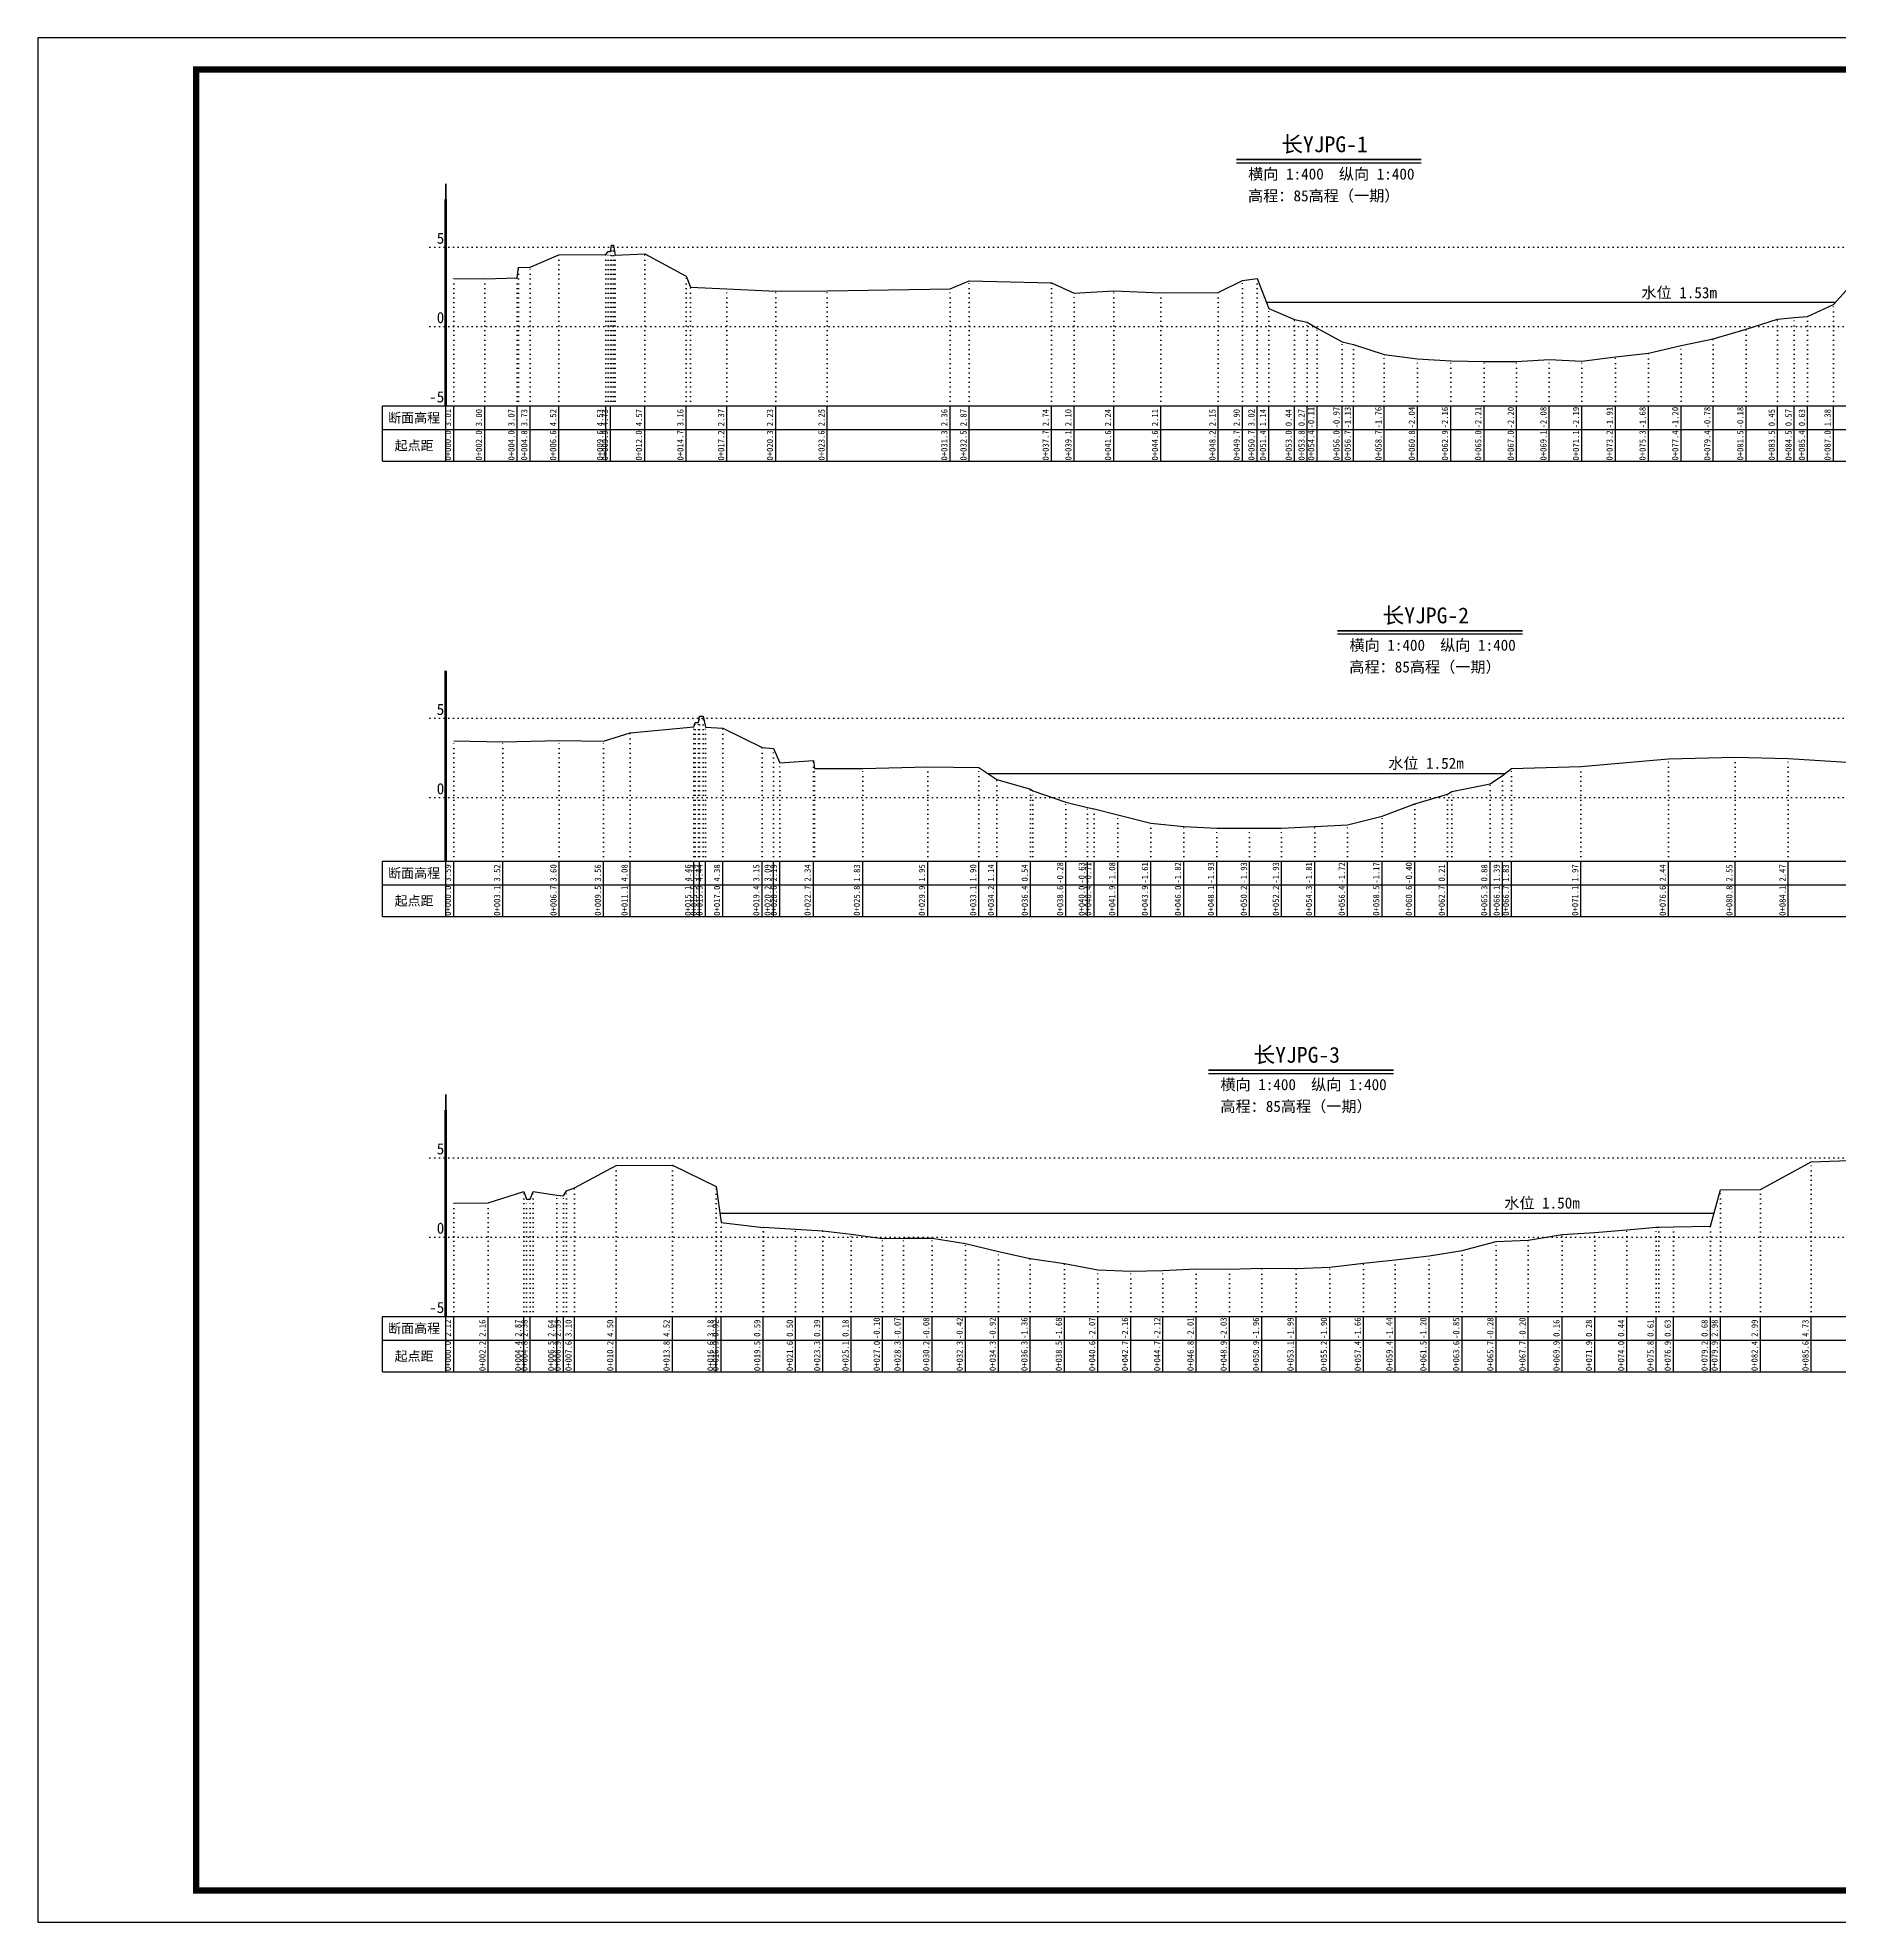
# Model space of a CAD drawing. Header units: millimetres. Extents: x 519117 to 522827, y 3371934 to 3372231.
# Drawn here: x 519116.5 to 519400.5, y 3371934.1 to 3372231.1 of the extents above; entities that cross this region are included whole.
import ezdxf
from ezdxf.enums import TextEntityAlignment as Align

# ---------------------------------------------------------------- set-up
doc = ezdxf.new("R2010")
doc.units = ezdxf.units.MM
doc.header["$LTSCALE"] = 0.4
doc.header["$MEASUREMENT"] = 0
doc.linetypes.add('X4', pattern=[1.6, 0, -1.6])
for name, color, linetype in [('DMX', 1, 'Continuous'), ('zdm1', 5, 'Continuous'), ('ZDMT5', 3, 'Continuous'), ('图框', 7, 'Continuous'), ('断面名称', 5, 'Continuous'), ('比例尺', 3, 'Continuous'), ('水位', 4, 'Continuous')]:
    doc.layers.add(name, color=color, linetype=linetype)
doc.styles.add('HDM', font='仿宋_GB2312.ttf')

msp = doc.modelspace()

# ---------------------------------------------------------------- linework, layer by layer
at = {"layer": 'DMX', "linetype": 'Continuous', "flags": 128}
for points in [[(519182.11, 3372193.09), (519186.98, 3372193.06), (519192.11, 3372193.24), (519192.33, 3372194.84), (519194.13, 3372194.89), (519198.68, 3372196.86), (519206.08, 3372196.89), (519206.43, 3372197.39), (519206.83, 3372197.39), (519206.98, 3372198.36), (519207.28, 3372198.38), (519207.53, 3372196.79), (519212.21, 3372196.99), (519218.73, 3372193.46), (519219.41, 3372191.76), (519225.16, 3372191.48), (519232.86, 3372191.13), (519240.98, 3372191.18), (519260.33, 3372191.46), (519263.36, 3372192.73), (519276.31, 3372192.41), (519279.88, 3372190.81), (519286.13, 3372191.16), (519293.53, 3372190.83), (519302.58, 3372190.93), (519306.41, 3372192.81), (519308.73, 3372193.11), (519310.56, 3372188.41), (519314.61, 3372186.66), (519316.63, 3372186.23), (519318.16, 3372185.28), (519322.13, 3372183.13), (519323.91, 3372182.73), (519328.76, 3372181.16), (519334.01, 3372180.46), (519339.23, 3372180.16), (519344.48, 3372180.03), (519349.61, 3372180.06), (519354.76, 3372180.36), (519359.88, 3372180.08), (519365.18, 3372180.78), (519370.38, 3372181.36), (519375.53, 3372182.56), (519380.58, 3372183.61), (519385.78, 3372185.11), (519390.73, 3372186.68), (519393.38, 3372186.98), (519395.48, 3372187.13), (519399.53, 3372189.01), (519403.53, 3372193.41)], [(519182.11, 3372120.28), (519189.86, 3372120.11), (519198.73, 3372120.31), (519205.73, 3372120.21), (519209.93, 3372121.51), (519219.93, 3372122.45), (519220.13, 3372123.15), (519220.68, 3372123.13), (519220.86, 3372124.15), (519221.43, 3372124.15), (519221.76, 3372122.4), (519224.51, 3372122.25), (519230.71, 3372119.18), (519232.48, 3372119.03), (519233.48, 3372116.78), (519238.78, 3372117.15), (519238.96, 3372115.88), (519246.56, 3372115.88), (519256.81, 3372116.18), (519264.88, 3372116.05), (519267.68, 3372114.15), (519273.01, 3372112.65), (519273.38, 3372112.35), (519278.58, 3372110.6), (519281.98, 3372109.73), (519283.01, 3372109.53), (519286.78, 3372108.6), (519291.96, 3372107.28), (519297.16, 3372106.75), (519302.36, 3372106.48), (519307.53, 3372106.48), (519312.58, 3372106.48), (519317.81, 3372106.78), (519322.98, 3372107), (519328.41, 3372108.38), (519333.56, 3372110.3), (519338.73, 3372111.83), (519339.43, 3372112.25), (519345.43, 3372113.5), (519347.38, 3372114.78), (519348.83, 3372115.88), (519359.76, 3372116.23), (519373.56, 3372117.4), (519384.06, 3372117.68), (519392.43, 3372117.48), (519402.48, 3372116.85)], [(519182.11, 3372047.37), (519187.53, 3372047.47), (519193.16, 3372049.25), (519193.58, 3372048), (519194.16, 3372048.02), (519194.63, 3372049.25), (519198.36, 3372048.67), (519199.38, 3372048.55), (519199.86, 3372049.35), (519201.11, 3372049.82), (519207.68, 3372053.32), (519216.56, 3372053.37), (519223.48, 3372050.02), (519224.26, 3372044.37), (519230.86, 3372043.55), (519230.93, 3372043.62), (519235.98, 3372043.32), (519240.28, 3372043.05), (519244.76, 3372042.52), (519249.68, 3372041.82), (519252.96, 3372041.9), (519257.48, 3372041.87), (519262.76, 3372041.02), (519267.96, 3372039.77), (519272.96, 3372038.67), (519278.38, 3372037.87), (519283.63, 3372036.9), (519288.81, 3372036.67), (519293.88, 3372036.77), (519299.13, 3372037.05), (519304.36, 3372037), (519309.46, 3372037.17), (519314.88, 3372037.1), (519320.16, 3372037.32), (519325.48, 3372037.92), (519330.48, 3372038.47), (519335.83, 3372039.07), (519341.01, 3372039.95), (519346.38, 3372041.37), (519351.46, 3372041.57), (519356.81, 3372042.47), (519361.93, 3372042.77), (519367.01, 3372043.17), (519371.63, 3372043.6), (519372.03, 3372043.62), (519374.33, 3372043.65), (519380.16, 3372043.77), (519381.73, 3372049.52), (519388.03, 3372049.55), (519396.06, 3372053.89), (519403.43, 3372054.17)]]:
    msp.add_lwpolyline(points, dxfattribs=at)
at = {"layer": 'zdm1', "linetype": 'Continuous'}
for p, q in [((519180.73, 3372173.06), (519180.73, 3372205.56)), ((519180.98, 3372173.06), (519180.98, 3372205.56)), ((519170.86, 3372164.31), (519170.86, 3372173.06)), ((519170.86, 3372173.06), (519182.11, 3372173.06)), ((519180.86, 3372164.31), (519180.86, 3372173.06)), ((519182.11, 3372173.06), (519459.16, 3372173.06)), ((519170.86, 3372169.31), (519459.16, 3372169.31)), ((519170.86, 3372164.31), (519459.16, 3372164.31)), ((519180.73, 3372101.31), (519180.73, 3372131.31)), ((519180.98, 3372101.31), (519180.98, 3372131.31)), ((519170.86, 3372092.56), (519170.86, 3372101.31)), ((519170.86, 3372101.31), (519182.11, 3372101.31)), ((519180.86, 3372092.56), (519180.86, 3372101.31)), ((519182.11, 3372101.31), (519491.08, 3372101.31)), ((519170.86, 3372097.56), (519491.08, 3372097.56)), ((519170.86, 3372092.56), (519491.08, 3372092.56)), ((519180.73, 3372029.56), (519180.73, 3372062.06)), ((519180.98, 3372029.56), (519180.98, 3372062.06)), ((519170.86, 3372020.81), (519170.86, 3372029.56)), ((519170.86, 3372029.56), (519182.11, 3372029.56)), ((519180.86, 3372020.81), (519180.86, 3372029.56)), ((519182.11, 3372029.56), (519450.41, 3372029.56)), ((519170.86, 3372025.81), (519450.41, 3372025.81)), ((519170.86, 3372020.81), (519450.41, 3372020.81))]:
    msp.add_line(p, q, dxfattribs=at)
at = {"layer": 'zdm1', "linetype": 'X4'}
for p, q in [((519178.36, 3372198.06), (519461.66, 3372198.06)), ((519178.36, 3372185.56), (519461.66, 3372185.56)), ((519178.36, 3372173.06), (519461.66, 3372173.06)), ((519178.36, 3372123.81), (519493.58, 3372123.81)), ((519178.36, 3372111.31), (519493.58, 3372111.31)), ((519178.36, 3372054.56), (519452.91, 3372054.56)), ((519178.36, 3372042.06), (519452.91, 3372042.06)), ((519178.36, 3372029.56), (519452.91, 3372029.56))]:
    msp.add_line(p, q, dxfattribs=at)
at = {"layer": 'zdm1', "linetype": 'Continuous', "flags": 128}
for points in [[(519180.86, 3372205.56, 0.25, 0.25, 0), (519180.86, 3372208.06, 0.25, 0.25, 0)], [(519180.86, 3372200.56, 0.25, 0.25, 0), (519180.86, 3372203.06, 0.25, 0.25, 0)], [(519180.86, 3372195.56, 0.25, 0.25, 0), (519180.86, 3372198.06, 0.25, 0.25, 0)], [(519180.86, 3372190.56, 0.25, 0.25, 0), (519180.86, 3372193.06, 0.25, 0.25, 0)], [(519180.86, 3372185.56, 0.25, 0.25, 0), (519180.86, 3372188.06, 0.25, 0.25, 0)], [(519180.86, 3372180.56, 0.25, 0.25, 0), (519180.86, 3372183.06, 0.25, 0.25, 0)], [(519180.86, 3372175.56, 0.25, 0.25, 0), (519180.86, 3372178.06, 0.25, 0.25, 0)], [(519180.86, 3372128.81, 0.25, 0.25, 0), (519180.86, 3372131.31, 0.25, 0.25, 0)], [(519180.86, 3372123.81, 0.25, 0.25, 0), (519180.86, 3372126.31, 0.25, 0.25, 0)], [(519180.86, 3372118.81, 0.25, 0.25, 0), (519180.86, 3372121.31, 0.25, 0.25, 0)], [(519180.86, 3372113.81, 0.25, 0.25, 0), (519180.86, 3372116.31, 0.25, 0.25, 0)], [(519180.86, 3372108.81, 0.25, 0.25, 0), (519180.86, 3372111.31, 0.25, 0.25, 0)], [(519180.86, 3372103.81, 0.25, 0.25, 0), (519180.86, 3372106.31, 0.25, 0.25, 0)], [(519180.86, 3372062.06, 0.25, 0.25, 0), (519180.86, 3372064.56, 0.25, 0.25, 0)], [(519180.86, 3372057.06, 0.25, 0.25, 0), (519180.86, 3372059.56, 0.25, 0.25, 0)], [(519180.86, 3372052.06, 0.25, 0.25, 0), (519180.86, 3372054.56, 0.25, 0.25, 0)], [(519180.86, 3372047.06, 0.25, 0.25, 0), (519180.86, 3372049.56, 0.25, 0.25, 0)], [(519180.86, 3372042.06, 0.25, 0.25, 0), (519180.86, 3372044.56, 0.25, 0.25, 0)], [(519180.86, 3372037.06, 0.25, 0.25, 0), (519180.86, 3372039.56, 0.25, 0.25, 0)], [(519180.86, 3372032.06, 0.25, 0.25, 0), (519180.86, 3372034.56, 0.25, 0.25, 0)]]:
    msp.add_lwpolyline(points, format="xyseb", dxfattribs=at)
at = {"layer": 'ZDMT5', "linetype": 'X4'}
for p, q in [((519206.98, 3372173.06), (519206.98, 3372198.36)), ((519207.28, 3372173.06), (519207.28, 3372198.38)), ((519192.33, 3372173.06), (519192.33, 3372194.84)), ((519194.13, 3372173.06), (519194.13, 3372194.89)), ((519198.68, 3372173.06), (519198.68, 3372196.86)), ((519206.08, 3372173.06), (519206.08, 3372196.89)), ((519206.43, 3372173.06), (519206.43, 3372197.39)), ((519206.83, 3372173.06), (519206.83, 3372197.39)), ((519207.53, 3372173.06), (519207.53, 3372196.79)), ((519212.21, 3372173.06), (519212.21, 3372196.99)), ((519182.11, 3372173.06), (519182.11, 3372193.09)), ((519186.98, 3372173.06), (519186.98, 3372193.06)), ((519192.11, 3372173.06), (519192.11, 3372193.24)), ((519218.73, 3372173.06), (519218.73, 3372193.46)), ((519219.41, 3372173.06), (519219.41, 3372191.76)), ((519225.16, 3372173.06), (519225.16, 3372191.48)), ((519263.36, 3372173.06), (519263.36, 3372192.73)), ((519276.31, 3372173.06), (519276.31, 3372192.41)), ((519306.41, 3372173.06), (519306.41, 3372192.81)), ((519308.73, 3372173.06), (519308.73, 3372193.11)), ((519232.86, 3372173.06), (519232.86, 3372191.13)), ((519240.98, 3372173.06), (519240.98, 3372191.18)), ((519260.33, 3372173.06), (519260.33, 3372191.46)), ((519279.88, 3372173.06), (519279.88, 3372190.81)), ((519286.13, 3372173.06), (519286.13, 3372191.16)), ((519293.53, 3372173.06), (519293.53, 3372190.83)), ((519302.58, 3372173.06), (519302.58, 3372190.93)), ((519399.53, 3372173.06), (519399.53, 3372189.01)), ((519310.56, 3372173.06), (519310.56, 3372188.41)), ((519314.61, 3372173.06), (519314.61, 3372186.66)), ((519316.63, 3372173.06), (519316.63, 3372186.23)), ((519390.73, 3372173.06), (519390.73, 3372186.68)), ((519393.38, 3372173.06), (519393.38, 3372186.98)), ((519395.48, 3372173.06), (519395.48, 3372187.13)), ((519318.16, 3372173.06), (519318.16, 3372185.28)), ((519322.13, 3372173.06), (519322.13, 3372183.13)), ((519323.91, 3372173.06), (519323.91, 3372182.73)), ((519375.53, 3372173.06), (519375.53, 3372182.56)), ((519380.58, 3372173.06), (519380.58, 3372183.61)), ((519385.78, 3372173.06), (519385.78, 3372185.11)), ((519328.76, 3372173.06), (519328.76, 3372181.16)), ((519334.01, 3372173.06), (519334.01, 3372180.46)), ((519339.23, 3372173.06), (519339.23, 3372180.16)), ((519344.48, 3372173.06), (519344.48, 3372180.03)), ((519349.61, 3372173.06), (519349.61, 3372180.06)), ((519354.76, 3372173.06), (519354.76, 3372180.36)), ((519359.88, 3372173.06), (519359.88, 3372180.08)), ((519365.18, 3372173.06), (519365.18, 3372180.78)), ((519370.38, 3372173.06), (519370.38, 3372181.36)), ((519220.13, 3372101.31), (519220.13, 3372123.15)), ((519220.86, 3372101.31), (519220.86, 3372124.15)), ((519221.43, 3372101.31), (519221.43, 3372124.15)), ((519182.11, 3372101.31), (519182.11, 3372120.28)), ((519198.73, 3372101.31), (519198.73, 3372120.31)), ((519205.73, 3372101.31), (519205.73, 3372120.21)), ((519209.93, 3372101.31), (519209.93, 3372121.51)), ((519219.93, 3372101.31), (519219.93, 3372122.45)), ((519220.68, 3372101.31), (519220.68, 3372123.13)), ((519221.76, 3372101.31), (519221.76, 3372122.4)), ((519224.51, 3372101.31), (519224.51, 3372122.25)), ((519189.86, 3372101.31), (519189.86, 3372120.11)), ((519230.71, 3372101.31), (519230.71, 3372119.18)), ((519232.48, 3372101.31), (519232.48, 3372119.03)), ((519373.56, 3372101.31), (519373.56, 3372117.4)), ((519384.06, 3372101.31), (519384.06, 3372117.68)), ((519392.43, 3372101.31), (519392.43, 3372117.48)), ((519233.48, 3372101.31), (519233.48, 3372116.78)), ((519238.78, 3372101.31), (519238.78, 3372117.15)), ((519238.96, 3372101.31), (519238.96, 3372115.88)), ((519246.56, 3372101.31), (519246.56, 3372115.88)), ((519256.81, 3372101.31), (519256.81, 3372116.18)), ((519264.88, 3372101.31), (519264.88, 3372116.05)), ((519347.38, 3372101.31), (519347.38, 3372114.78)), ((519348.83, 3372101.31), (519348.83, 3372115.88)), ((519359.76, 3372101.31), (519359.76, 3372116.23)), ((519267.68, 3372101.31), (519267.68, 3372114.15)), ((519273.01, 3372101.31), (519273.01, 3372112.65)), ((519273.38, 3372101.31), (519273.38, 3372112.35)), ((519338.73, 3372101.31), (519338.73, 3372111.83)), ((519339.43, 3372101.31), (519339.43, 3372112.25)), ((519345.43, 3372101.31), (519345.43, 3372113.5)), ((519278.58, 3372101.31), (519278.58, 3372110.6)), ((519281.98, 3372101.31), (519281.98, 3372109.73)), ((519283.01, 3372101.31), (519283.01, 3372109.53)), ((519286.78, 3372101.31), (519286.78, 3372108.6)), ((519328.41, 3372101.31), (519328.41, 3372108.38)), ((519333.56, 3372101.31), (519333.56, 3372110.3)), ((519291.96, 3372101.31), (519291.96, 3372107.28)), ((519297.16, 3372101.31), (519297.16, 3372106.75)), ((519302.36, 3372101.31), (519302.36, 3372106.48)), ((519307.53, 3372101.31), (519307.53, 3372106.48)), ((519312.58, 3372101.31), (519312.58, 3372106.48)), ((519317.81, 3372101.31), (519317.81, 3372106.78)), ((519322.98, 3372101.31), (519322.98, 3372107)), ((519207.68, 3372029.56), (519207.68, 3372053.32)), ((519216.56, 3372029.56), (519216.56, 3372053.37)), ((519396.06, 3372029.56), (519396.06, 3372053.89)), ((519193.16, 3372029.56), (519193.16, 3372049.25)), ((519194.63, 3372029.56), (519194.63, 3372049.25)), ((519199.86, 3372029.56), (519199.86, 3372049.35)), ((519201.11, 3372029.56), (519201.11, 3372049.82)), ((519223.48, 3372029.56), (519223.48, 3372050.02)), ((519381.73, 3372029.56), (519381.73, 3372049.52)), ((519388.03, 3372029.56), (519388.03, 3372049.55)), ((519182.11, 3372029.56), (519182.11, 3372047.37)), ((519187.53, 3372029.56), (519187.53, 3372047.47)), ((519193.58, 3372029.56), (519193.58, 3372048)), ((519194.16, 3372029.56), (519194.16, 3372048.02)), ((519198.36, 3372029.56), (519198.36, 3372048.67)), ((519199.38, 3372029.56), (519199.38, 3372048.55)), ((519224.26, 3372029.56), (519224.26, 3372044.37)), ((519230.86, 3372029.56), (519230.86, 3372043.55)), ((519230.93, 3372029.56), (519230.93, 3372043.62)), ((519235.98, 3372029.56), (519235.98, 3372043.32)), ((519240.28, 3372029.56), (519240.28, 3372043.05)), ((519367.01, 3372029.56), (519367.01, 3372043.17)), ((519371.63, 3372029.56), (519371.63, 3372043.6)), ((519372.03, 3372029.56), (519372.03, 3372043.62)), ((519374.33, 3372029.56), (519374.33, 3372043.65)), ((519380.16, 3372029.56), (519380.16, 3372043.77)), ((519244.76, 3372029.56), (519244.76, 3372042.52)), ((519249.68, 3372029.56), (519249.68, 3372041.82)), ((519252.96, 3372029.56), (519252.96, 3372041.9)), ((519257.48, 3372029.56), (519257.48, 3372041.87)), ((519262.76, 3372029.56), (519262.76, 3372041.02)), ((519346.38, 3372029.56), (519346.38, 3372041.37)), ((519351.46, 3372029.56), (519351.46, 3372041.57)), ((519356.81, 3372029.56), (519356.81, 3372042.47)), ((519361.93, 3372029.56), (519361.93, 3372042.77)), ((519267.96, 3372029.56), (519267.96, 3372039.77)), ((519272.96, 3372029.56), (519272.96, 3372038.67)), ((519278.38, 3372029.56), (519278.38, 3372037.87)), ((519299.13, 3372029.56), (519299.13, 3372037.05)), ((519309.46, 3372029.56), (519309.46, 3372037.17)), ((519314.88, 3372029.56), (519314.88, 3372037.1)), ((519320.16, 3372029.56), (519320.16, 3372037.32)), ((519325.48, 3372029.56), (519325.48, 3372037.92)), ((519330.48, 3372029.56), (519330.48, 3372038.47)), ((519335.83, 3372029.56), (519335.83, 3372039.07)), ((519341.01, 3372029.56), (519341.01, 3372039.95)), ((519283.63, 3372029.56), (519283.63, 3372036.9)), ((519288.81, 3372029.56), (519288.81, 3372036.67)), ((519293.88, 3372029.56), (519293.88, 3372036.77)), ((519304.36, 3372029.56), (519304.36, 3372037))]:
    msp.add_line(p, q, dxfattribs=at)
at = {"layer": 'ZDMT5', "linetype": 'Continuous'}
for p, q in [((519182.11, 3372164.31), (519182.11, 3372173.06)), ((519186.98, 3372164.31), (519186.98, 3372173.06)), ((519192.11, 3372164.31), (519192.11, 3372173.06)), ((519194.13, 3372164.31), (519194.13, 3372173.06)), ((519198.68, 3372164.31), (519198.68, 3372173.06)), ((519206.08, 3372164.31), (519206.08, 3372173.06)), ((519206.83, 3372164.31), (519206.83, 3372173.06)), ((519212.21, 3372164.31), (519212.21, 3372173.06)), ((519218.73, 3372164.31), (519218.73, 3372173.06)), ((519225.16, 3372164.31), (519225.16, 3372173.06)), ((519232.86, 3372164.31), (519232.86, 3372173.06)), ((519240.98, 3372164.31), (519240.98, 3372173.06)), ((519260.33, 3372164.31), (519260.33, 3372173.06)), ((519263.36, 3372164.31), (519263.36, 3372173.06)), ((519276.31, 3372164.31), (519276.31, 3372173.06)), ((519279.88, 3372164.31), (519279.88, 3372173.06)), ((519286.13, 3372164.31), (519286.13, 3372173.06)), ((519293.53, 3372164.31), (519293.53, 3372173.06)), ((519302.58, 3372164.31), (519302.58, 3372173.06)), ((519306.41, 3372164.31), (519306.41, 3372173.06)), ((519308.73, 3372164.31), (519308.73, 3372173.06)), ((519310.56, 3372164.31), (519310.56, 3372173.06)), ((519314.61, 3372164.31), (519314.61, 3372173.06)), ((519316.63, 3372164.31), (519316.63, 3372173.06)), ((519318.16, 3372164.31), (519318.16, 3372173.06)), ((519322.13, 3372164.31), (519322.13, 3372173.06)), ((519323.91, 3372164.31), (519323.91, 3372173.06)), ((519328.76, 3372164.31), (519328.76, 3372173.06)), ((519334.01, 3372164.31), (519334.01, 3372173.06)), ((519339.23, 3372164.31), (519339.23, 3372173.06)), ((519344.48, 3372164.31), (519344.48, 3372173.06)), ((519349.61, 3372164.31), (519349.61, 3372173.06)), ((519354.76, 3372164.31), (519354.76, 3372173.06)), ((519359.88, 3372164.31), (519359.88, 3372173.06)), ((519365.18, 3372164.31), (519365.18, 3372173.06)), ((519370.38, 3372164.31), (519370.38, 3372173.06)), ((519375.53, 3372164.31), (519375.53, 3372173.06)), ((519380.58, 3372164.31), (519380.58, 3372173.06)), ((519385.78, 3372164.31), (519385.78, 3372173.06)), ((519390.73, 3372164.31), (519390.73, 3372173.06)), ((519393.38, 3372164.31), (519393.38, 3372173.06)), ((519395.48, 3372164.31), (519395.48, 3372173.06)), ((519399.53, 3372164.31), (519399.53, 3372173.06)), ((519182.11, 3372092.56), (519182.11, 3372101.31)), ((519189.86, 3372092.56), (519189.86, 3372101.31)), ((519198.73, 3372092.56), (519198.73, 3372101.31)), ((519205.73, 3372092.56), (519205.73, 3372101.31)), ((519209.93, 3372092.56), (519209.93, 3372101.31)), ((519219.93, 3372092.56), (519219.93, 3372101.31)), ((519220.86, 3372092.56), (519220.86, 3372101.31)), ((519221.76, 3372092.56), (519221.76, 3372101.31)), ((519224.51, 3372092.56), (519224.51, 3372101.31)), ((519230.71, 3372092.56), (519230.71, 3372101.31)), ((519232.48, 3372092.56), (519232.48, 3372101.31)), ((519233.48, 3372092.56), (519233.48, 3372101.31)), ((519238.78, 3372092.56), (519238.78, 3372101.31)), ((519246.56, 3372092.56), (519246.56, 3372101.31)), ((519256.81, 3372092.56), (519256.81, 3372101.31)), ((519264.88, 3372092.56), (519264.88, 3372101.31)), ((519267.68, 3372092.56), (519267.68, 3372101.31)), ((519273.01, 3372092.56), (519273.01, 3372101.31)), ((519278.58, 3372092.56), (519278.58, 3372101.31)), ((519281.98, 3372092.56), (519281.98, 3372101.31)), ((519283.01, 3372092.56), (519283.01, 3372101.31)), ((519286.78, 3372092.56), (519286.78, 3372101.31)), ((519291.96, 3372092.56), (519291.96, 3372101.31)), ((519297.16, 3372092.56), (519297.16, 3372101.31)), ((519302.36, 3372092.56), (519302.36, 3372101.31)), ((519307.53, 3372092.56), (519307.53, 3372101.31)), ((519312.58, 3372092.56), (519312.58, 3372101.31)), ((519317.81, 3372092.56), (519317.81, 3372101.31)), ((519322.98, 3372092.56), (519322.98, 3372101.31)), ((519328.41, 3372092.56), (519328.41, 3372101.31)), ((519333.56, 3372092.56), (519333.56, 3372101.31)), ((519338.73, 3372092.56), (519338.73, 3372101.31)), ((519345.43, 3372092.56), (519345.43, 3372101.31)), ((519347.38, 3372092.56), (519347.38, 3372101.31)), ((519348.83, 3372092.56), (519348.83, 3372101.31)), ((519359.76, 3372092.56), (519359.76, 3372101.31)), ((519373.56, 3372092.56), (519373.56, 3372101.31)), ((519384.06, 3372092.56), (519384.06, 3372101.31)), ((519392.43, 3372092.56), (519392.43, 3372101.31)), ((519182.11, 3372020.81), (519182.11, 3372029.56)), ((519187.53, 3372020.81), (519187.53, 3372029.56)), ((519193.16, 3372020.81), (519193.16, 3372029.56)), ((519194.16, 3372020.81), (519194.16, 3372029.56)), ((519198.36, 3372020.81), (519198.36, 3372029.56)), ((519199.38, 3372020.81), (519199.38, 3372029.56)), ((519201.11, 3372020.81), (519201.11, 3372029.56)), ((519207.68, 3372020.81), (519207.68, 3372029.56)), ((519216.56, 3372020.81), (519216.56, 3372029.56)), ((519223.48, 3372020.81), (519223.48, 3372029.56)), ((519224.26, 3372020.81), (519224.26, 3372029.56)), ((519230.86, 3372020.81), (519230.86, 3372029.56)), ((519235.98, 3372020.81), (519235.98, 3372029.56)), ((519240.28, 3372020.81), (519240.28, 3372029.56)), ((519244.76, 3372020.81), (519244.76, 3372029.56)), ((519249.68, 3372020.81), (519249.68, 3372029.56)), ((519252.96, 3372020.81), (519252.96, 3372029.56)), ((519257.48, 3372020.81), (519257.48, 3372029.56)), ((519262.76, 3372020.81), (519262.76, 3372029.56)), ((519267.96, 3372020.81), (519267.96, 3372029.56)), ((519272.96, 3372020.81), (519272.96, 3372029.56)), ((519278.38, 3372020.81), (519278.38, 3372029.56)), ((519283.63, 3372020.81), (519283.63, 3372029.56)), ((519288.81, 3372020.81), (519288.81, 3372029.56)), ((519293.88, 3372020.81), (519293.88, 3372029.56)), ((519299.13, 3372020.81), (519299.13, 3372029.56)), ((519304.36, 3372020.81), (519304.36, 3372029.56)), ((519309.46, 3372020.81), (519309.46, 3372029.56)), ((519314.88, 3372020.81), (519314.88, 3372029.56)), ((519320.16, 3372020.81), (519320.16, 3372029.56)), ((519325.48, 3372020.81), (519325.48, 3372029.56)), ((519330.48, 3372020.81), (519330.48, 3372029.56)), ((519335.83, 3372020.81), (519335.83, 3372029.56)), ((519341.01, 3372020.81), (519341.01, 3372029.56)), ((519346.38, 3372020.81), (519346.38, 3372029.56)), ((519351.46, 3372020.81), (519351.46, 3372029.56)), ((519356.81, 3372020.81), (519356.81, 3372029.56)), ((519361.93, 3372020.81), (519361.93, 3372029.56)), ((519367.01, 3372020.81), (519367.01, 3372029.56)), ((519371.63, 3372020.81), (519371.63, 3372029.56)), ((519374.33, 3372020.81), (519374.33, 3372029.56)), ((519380.16, 3372020.81), (519380.16, 3372029.56)), ((519381.73, 3372020.81), (519381.73, 3372029.56)), ((519388.03, 3372020.81), (519388.03, 3372029.56)), ((519396.06, 3372020.81), (519396.06, 3372029.56))]:
    msp.add_line(p, q, dxfattribs=at)
at = {"layer": '图框', "flags": 128}
msp.add_lwpolyline([(519116.53, 3371934.06), (519536.53, 3371934.06), (519536.53, 3372231.06), (519116.53, 3372231.06)], close=True, dxfattribs=at)
at = {"layer": '图框', "const_width": 1, "flags": 128}
msp.add_lwpolyline([(519141.53, 3371939.06), (519531.53, 3371939.06), (519531.53, 3372226.06), (519141.53, 3372226.06)], close=True, dxfattribs=at)
at = {"layer": '比例尺', "color": 3, "linetype": 'Continuous', "lineweight": 40}
for p, q in [((519305.45, 3372211.85), (519334.57, 3372211.85)), ((519321.41, 3372137.6), (519350.53, 3372137.6)), ((519301.07, 3372068.35), (519330.2, 3372068.35))]:
    msp.add_line(p, q, dxfattribs=at)
at = {"layer": '比例尺', "color": 3, "linetype": 'Continuous'}
for p, q in [((519305.45, 3372211.35), (519334.57, 3372211.35)), ((519321.41, 3372137.1), (519350.53, 3372137.1)), ((519301.07, 3372067.85), (519330.2, 3372067.85))]:
    msp.add_line(p, q, dxfattribs=at)
at = {"layer": '水位', "color": 6, "linetype": 'Continuous', "flags": 128}
for points in [[(519310.18, 3372189.38), (519310.56, 3372189.38), (519314.61, 3372189.38), (519316.63, 3372189.38), (519318.16, 3372189.38), (519322.13, 3372189.38), (519323.91, 3372189.38), (519328.76, 3372189.38), (519334.01, 3372189.38), (519339.23, 3372189.38), (519344.48, 3372189.38), (519349.61, 3372189.38), (519354.76, 3372189.38), (519359.88, 3372189.38), (519365.18, 3372189.38), (519370.38, 3372189.38), (519375.53, 3372189.38), (519380.58, 3372189.38), (519385.78, 3372189.38), (519390.73, 3372189.38), (519393.38, 3372189.38), (519395.48, 3372189.38), (519399.53, 3372189.38), (519399.87, 3372189.38)], [(519266.28, 3372115.1), (519267.68, 3372115.1), (519273.01, 3372115.1), (519273.38, 3372115.1), (519278.58, 3372115.1), (519281.98, 3372115.1), (519283.01, 3372115.1), (519286.78, 3372115.1), (519291.96, 3372115.1), (519297.16, 3372115.1), (519302.36, 3372115.1), (519307.53, 3372115.1), (519312.58, 3372115.1), (519317.81, 3372115.1), (519322.98, 3372115.1), (519328.41, 3372115.1), (519333.56, 3372115.1), (519338.73, 3372115.1), (519339.43, 3372115.1), (519345.43, 3372115.1), (519347.38, 3372115.1), (519347.81, 3372115.1)], [(519224.06, 3372045.82), (519224.26, 3372045.82), (519230.86, 3372045.82), (519230.93, 3372045.82), (519235.98, 3372045.82), (519240.28, 3372045.82), (519244.76, 3372045.82), (519249.68, 3372045.82), (519252.96, 3372045.82), (519257.48, 3372045.82), (519262.76, 3372045.82), (519267.96, 3372045.82), (519272.96, 3372045.82), (519278.38, 3372045.82), (519283.63, 3372045.82), (519288.81, 3372045.82), (519293.88, 3372045.82), (519299.13, 3372045.82), (519304.36, 3372045.82), (519309.46, 3372045.82), (519314.88, 3372045.82), (519320.16, 3372045.82), (519325.48, 3372045.82), (519330.48, 3372045.82), (519335.83, 3372045.82), (519341.01, 3372045.82), (519346.38, 3372045.82), (519351.46, 3372045.82), (519356.81, 3372045.82), (519361.93, 3372045.82), (519367.01, 3372045.82), (519371.63, 3372045.82), (519372.03, 3372045.82), (519374.33, 3372045.82), (519380.16, 3372045.82), (519380.72, 3372045.82)]]:
    msp.add_lwpolyline(points, dxfattribs=at)

# ---------------------------------------------------------------- texts
at = {"layer": 'zdm1', "linetype": 'Continuous', "style": 'HDM'}
for s, p in [('5', (519180.61, 3372198.06)), ('0', (519180.61, 3372185.56)), ('-5', (519180.61, 3372173.06)), ('5', (519180.61, 3372123.81)), ('0', (519180.61, 3372111.31)), ('5', (519180.61, 3372054.56)), ('0', (519180.61, 3372042.06)), ('-5', (519180.61, 3372029.56))]:
    msp.add_text(s, height=1.75, dxfattribs=at).set_placement(p, align=Align.BOTTOM_RIGHT)
for s, p in [('断面高程', (519175.86, 3372171.19)), ('起点距', (519175.86, 3372166.81)), ('断面高程', (519175.86, 3372099.44)), ('起点距', (519175.86, 3372095.06)), ('断面高程', (519175.86, 3372027.69)), ('起点距', (519175.86, 3372023.31))]:
    msp.add_text(s, height=1.5, dxfattribs=at).set_placement(p, align=Align.MIDDLE)
at = {"layer": 'ZDMT5', "linetype": 'Continuous', "style": 'HDM'}
for s, p in [('3.01', (519181.98, 3372171.19)), ('3.00', (519186.86, 3372171.19)), ('3.07', (519191.98, 3372171.19)), ('3.73', (519194.01, 3372171.19)), ('4.52', (519198.56, 3372171.19)), ('4.53', (519205.96, 3372171.19)), ('4.73', (519206.71, 3372171.19)), ('4.57', (519212.08, 3372171.19)), ('3.16', (519218.61, 3372171.19)), ('2.37', (519225.03, 3372171.19)), ('2.23', (519232.73, 3372171.19)), ('2.25', (519240.86, 3372171.19)), ('2.36', (519260.21, 3372171.19)), ('2.87', (519263.23, 3372171.19)), ('2.74', (519276.18, 3372171.19)), ('2.10', (519279.76, 3372171.19)), ('2.24', (519286.01, 3372171.19)), ('2.11', (519293.41, 3372171.19)), ('2.15', (519302.46, 3372171.19)), ('2.90', (519306.28, 3372171.19)), ('3.02', (519308.61, 3372171.19)), ('1.14', (519310.43, 3372171.19)), ('0.44', (519314.48, 3372171.19)), ('0.27', (519316.51, 3372171.19)), ('-0.11', (519318.03, 3372171.19)), ('-0.97', (519322.01, 3372171.19)), ('-1.13', (519323.78, 3372171.19)), ('-1.76', (519328.63, 3372171.19)), ('-2.04', (519333.88, 3372171.19)), ('-2.16', (519339.11, 3372171.19)), ('-2.21', (519344.36, 3372171.19)), ('-2.20', (519349.48, 3372171.19)), ('-2.08', (519354.63, 3372171.19)), ('-2.19', (519359.76, 3372171.19)), ('-1.91', (519365.06, 3372171.19)), ('-1.68', (519370.26, 3372171.19)), ('-1.20', (519375.41, 3372171.19)), ('-0.78', (519380.46, 3372171.19)), ('-0.18', (519385.66, 3372171.19)), ('0.45', (519390.61, 3372171.19)), ('0.57', (519393.26, 3372171.19)), ('0.63', (519395.36, 3372171.19)), ('1.38', (519399.41, 3372171.19)), ('0+000.0', (519181.98, 3372166.81)), ('0+002.0', (519186.86, 3372166.81)), ('0+004.0', (519191.98, 3372166.81)), ('0+004.8', (519194.01, 3372166.81)), ('0+006.6', (519198.56, 3372166.81)), ('0+009.6', (519205.96, 3372166.81)), ('0+009.9', (519206.71, 3372166.81)), ('0+012.0', (519212.08, 3372166.81)), ('0+014.7', (519218.61, 3372166.81)), ('0+017.2', (519225.03, 3372166.81)), ('0+020.3', (519232.73, 3372166.81)), ('0+023.6', (519240.86, 3372166.81)), ('0+031.3', (519260.21, 3372166.81)), ('0+032.5', (519263.23, 3372166.81)), ('0+037.7', (519276.18, 3372166.81)), ('0+039.1', (519279.76, 3372166.81)), ('0+041.6', (519286.01, 3372166.81)), ('0+044.6', (519293.41, 3372166.81)), ('0+048.2', (519302.46, 3372166.81)), ('0+049.7', (519306.28, 3372166.81)), ('0+050.7', (519308.61, 3372166.81)), ('0+051.4', (519310.43, 3372166.81)), ('0+053.0', (519314.48, 3372166.81)), ('0+053.8', (519316.51, 3372166.81)), ('0+054.4', (519318.03, 3372166.81)), ('0+056.0', (519322.01, 3372166.81)), ('0+056.7', (519323.78, 3372166.81)), ('0+058.7', (519328.63, 3372166.81)), ('0+060.8', (519333.88, 3372166.81)), ('0+062.9', (519339.11, 3372166.81)), ('0+065.0', (519344.36, 3372166.81)), ('0+067.0', (519349.48, 3372166.81)), ('0+069.1', (519354.63, 3372166.81)), ('0+071.1', (519359.76, 3372166.81)), ('0+073.2', (519365.06, 3372166.81)), ('0+075.3', (519370.26, 3372166.81)), ('0+077.4', (519375.41, 3372166.81)), ('0+079.4', (519380.46, 3372166.81)), ('0+081.5', (519385.66, 3372166.81)), ('0+083.5', (519390.61, 3372166.81)), ('0+084.5', (519393.26, 3372166.81)), ('0+085.4', (519395.36, 3372166.81)), ('0+087.0', (519399.41, 3372166.81)), ('3.59', (519181.98, 3372099.44)), ('3.52', (519189.73, 3372099.44)), ('3.60', (519198.61, 3372099.44)), ('3.56', (519205.61, 3372099.44)), ('4.08', (519209.81, 3372099.44)), ('4.46', (519219.81, 3372099.44)), ('5.14', (519220.73, 3372099.44)), ('4.44', (519221.63, 3372099.44)), ('4.38', (519224.38, 3372099.44)), ('3.15', (519230.58, 3372099.44)), ('3.09', (519232.36, 3372099.44)), ('2.19', (519233.36, 3372099.44)), ('2.34', (519238.66, 3372099.44)), ('1.83', (519246.43, 3372099.44)), ('1.95', (519256.68, 3372099.44)), ('1.90', (519264.76, 3372099.44)), ('1.14', (519267.56, 3372099.44)), ('0.54', (519272.88, 3372099.44)), ('-0.28', (519278.46, 3372099.44)), ('-0.63', (519281.86, 3372099.44)), ('-0.71', (519282.88, 3372099.44)), ('-1.08', (519286.66, 3372099.44)), ('-1.61', (519291.83, 3372099.44)), ('-1.82', (519297.03, 3372099.44)), ('-1.93', (519302.23, 3372099.44)), ('-1.93', (519307.41, 3372099.44)), ('-1.93', (519312.46, 3372099.44)), ('-1.81', (519317.68, 3372099.44)), ('-1.72', (519322.86, 3372099.44)), ('-1.17', (519328.28, 3372099.44)), ('-0.40', (519333.43, 3372099.44)), ('0.21', (519338.61, 3372099.44)), ('0.88', (519345.31, 3372099.44)), ('1.39', (519347.26, 3372099.44)), ('1.83', (519348.71, 3372099.44)), ('1.97', (519359.63, 3372099.44)), ('2.44', (519373.43, 3372099.44)), ('2.55', (519383.93, 3372099.44)), ('2.47', (519392.31, 3372099.44)), ('0+000.0', (519181.98, 3372095.06)), ('0+003.1', (519189.73, 3372095.06)), ('0+006.7', (519198.61, 3372095.06)), ('0+009.5', (519205.61, 3372095.06)), ('0+011.1', (519209.81, 3372095.06)), ('0+015.1', (519219.81, 3372095.06)), ('0+015.5', (519220.73, 3372095.06)), ('0+015.9', (519221.63, 3372095.06)), ('0+017.0', (519224.38, 3372095.06)), ('0+019.4', (519230.58, 3372095.06)), ('0+020.2', (519232.36, 3372095.06)), ('0+020.6', (519233.36, 3372095.06)), ('0+022.7', (519238.66, 3372095.06)), ('0+025.8', (519246.43, 3372095.06)), ('0+029.9', (519256.68, 3372095.06)), ('0+033.1', (519264.76, 3372095.06)), ('0+034.2', (519267.56, 3372095.06)), ('0+036.4', (519272.88, 3372095.06)), ('0+038.6', (519278.46, 3372095.06)), ('0+040.0', (519281.86, 3372095.06)), ('0+040.4', (519282.88, 3372095.06)), ('0+041.9', (519286.66, 3372095.06)), ('0+043.9', (519291.83, 3372095.06)), ('0+046.0', (519297.03, 3372095.06)), ('0+048.1', (519302.23, 3372095.06)), ('0+050.2', (519307.41, 3372095.06)), ('0+052.2', (519312.46, 3372095.06)), ('0+054.3', (519317.68, 3372095.06)), ('0+056.4', (519322.86, 3372095.06)), ('0+058.5', (519328.28, 3372095.06)), ('0+060.6', (519333.43, 3372095.06)), ('0+062.7', (519338.61, 3372095.06)), ('0+065.3', (519345.31, 3372095.06)), ('0+066.1', (519347.26, 3372095.06)), ('0+066.7', (519348.71, 3372095.06)), ('0+071.1', (519359.63, 3372095.06)), ('0+076.6', (519373.43, 3372095.06)), ('0+080.8', (519383.93, 3372095.06)), ('0+084.1', (519392.31, 3372095.06)), ('2.12', (519181.98, 3372027.69)), ('2.16', (519187.41, 3372027.69)), ('2.87', (519193.03, 3372027.69)), ('2.38', (519194.03, 3372027.69)), ('2.64', (519198.23, 3372027.69)), ('2.59', (519199.26, 3372027.69)), ('3.10', (519200.98, 3372027.69)), ('4.50', (519207.56, 3372027.69)), ('4.52', (519216.43, 3372027.69)), ('3.18', (519223.36, 3372027.69)), ('0.92', (519224.13, 3372027.69)), ('0.59', (519230.73, 3372027.69)), ('0.50', (519235.86, 3372027.69)), ('0.39', (519240.16, 3372027.69)), ('0.18', (519244.63, 3372027.69)), ('-0.10', (519249.56, 3372027.69)), ('-0.07', (519252.83, 3372027.69)), ('-0.08', (519257.36, 3372027.69)), ('-0.42', (519262.63, 3372027.69)), ('-0.92', (519267.83, 3372027.69)), ('-1.36', (519272.83, 3372027.69)), ('-1.68', (519278.26, 3372027.69)), ('-2.07', (519283.51, 3372027.69)), ('-2.16', (519288.68, 3372027.69)), ('-2.12', (519293.76, 3372027.69)), ('-2.01', (519299.01, 3372027.69)), ('-2.03', (519304.23, 3372027.69)), ('-1.96', (519309.33, 3372027.69)), ('-1.99', (519314.76, 3372027.69)), ('-1.90', (519320.03, 3372027.69)), ('-1.66', (519325.36, 3372027.69)), ('-1.44', (519330.36, 3372027.69)), ('-1.20', (519335.71, 3372027.69)), ('-0.85', (519340.88, 3372027.69)), ('-0.28', (519346.26, 3372027.69)), ('-0.20', (519351.33, 3372027.69)), ('0.16', (519356.68, 3372027.69)), ('0.28', (519361.81, 3372027.69)), ('0.44', (519366.88, 3372027.69)), ('0.61', (519371.51, 3372027.69)), ('0.63', (519374.21, 3372027.69)), ('0.68', (519380.03, 3372027.69)), ('2.98', (519381.61, 3372027.69)), ('2.99', (519387.91, 3372027.69)), ('4.73', (519395.93, 3372027.69)), ('0+000.0', (519181.98, 3372023.31)), ('0+002.2', (519187.41, 3372023.31)), ('0+004.4', (519193.03, 3372023.31)), ('0+004.8', (519194.03, 3372023.31)), ('0+006.5', (519198.23, 3372023.31)), ('0+006.9', (519199.26, 3372023.31)), ('0+007.6', (519200.98, 3372023.31)), ('0+010.2', (519207.56, 3372023.31)), ('0+013.8', (519216.43, 3372023.31)), ('0+016.6', (519223.36, 3372023.31)), ('0+016.9', (519224.13, 3372023.31)), ('0+019.5', (519230.73, 3372023.31)), ('0+021.6', (519235.86, 3372023.31)), ('0+023.3', (519240.16, 3372023.31)), ('0+025.1', (519244.63, 3372023.31)), ('0+027.0', (519249.56, 3372023.31)), ('0+028.3', (519252.83, 3372023.31)), ('0+030.2', (519257.36, 3372023.31)), ('0+032.3', (519262.63, 3372023.31)), ('0+034.3', (519267.83, 3372023.31)), ('0+036.3', (519272.83, 3372023.31)), ('0+038.5', (519278.26, 3372023.31)), ('0+040.6', (519283.51, 3372023.31)), ('0+042.7', (519288.68, 3372023.31)), ('0+044.7', (519293.76, 3372023.31)), ('0+046.8', (519299.01, 3372023.31)), ('0+048.9', (519304.23, 3372023.31)), ('0+050.9', (519309.33, 3372023.31)), ('0+053.1', (519314.76, 3372023.31)), ('0+055.2', (519320.03, 3372023.31)), ('0+057.4', (519325.36, 3372023.31)), ('0+059.4', (519330.36, 3372023.31)), ('0+061.5', (519335.71, 3372023.31)), ('0+063.6', (519340.88, 3372023.31)), ('0+065.7', (519346.26, 3372023.31)), ('0+067.7', (519351.33, 3372023.31)), ('0+069.9', (519356.68, 3372023.31)), ('0+071.9', (519361.81, 3372023.31)), ('0+074.0', (519366.88, 3372023.31)), ('0+075.8', (519371.51, 3372023.31)), ('0+076.9', (519374.21, 3372023.31)), ('0+079.2', (519380.03, 3372023.31)), ('0+079.9', (519381.61, 3372023.31)), ('0+082.4', (519387.91, 3372023.31)), ('0+085.6', (519395.93, 3372023.31))]:
    msp.add_text(s, height=1, rotation=90, dxfattribs=at).set_placement(p, align=Align.BOTTOM_CENTER)
at = {"layer": '断面名称', "color": 5, "linetype": 'Continuous', "style": 'HDM'}
for s, p in [('长YJPG-1', (519319.34, 3372214.32)), ('长YJPG-2', (519335.3, 3372140.07)), ('长YJPG-3', (519314.97, 3372070.82))]:
    msp.add_text(s, height=2.5, dxfattribs=at).set_placement(p, align=Align.MIDDLE)
at = {"layer": '比例尺', "color": 3, "linetype": 'Continuous', "style": 'HDM'}
for s, p in [('横向 1:400  纵向 1:400', (519333.52, 3372208.18)), ('高程：85高程（一期）', (519331.15, 3372204.75)), ('横向 1:400  纵向 1:400', (519349.48, 3372133.93)), ('高程：85高程（一期）', (519347.11, 3372130.5)), ('横向 1:400  纵向 1:400', (519329.14, 3372064.68)), ('高程：85高程（一期）', (519326.78, 3372061.25))]:
    msp.add_text(s, height=1.75, dxfattribs=at).set_placement(p, align=Align.BOTTOM_RIGHT)
at = {"layer": '水位', "color": 6, "style": 'HDM'}
for s, p in [('水位 1.53m ', (519375.83, 3372190.92)), ('水位 1.52m ', (519335.93, 3372116.76)), ('水位 1.50m', (519353.62, 3372047.46))]:
    msp.add_text(s, height=1.75, dxfattribs=at).set_placement(p, align=Align.MIDDLE)

doc.saveas('drawing.dxf')
